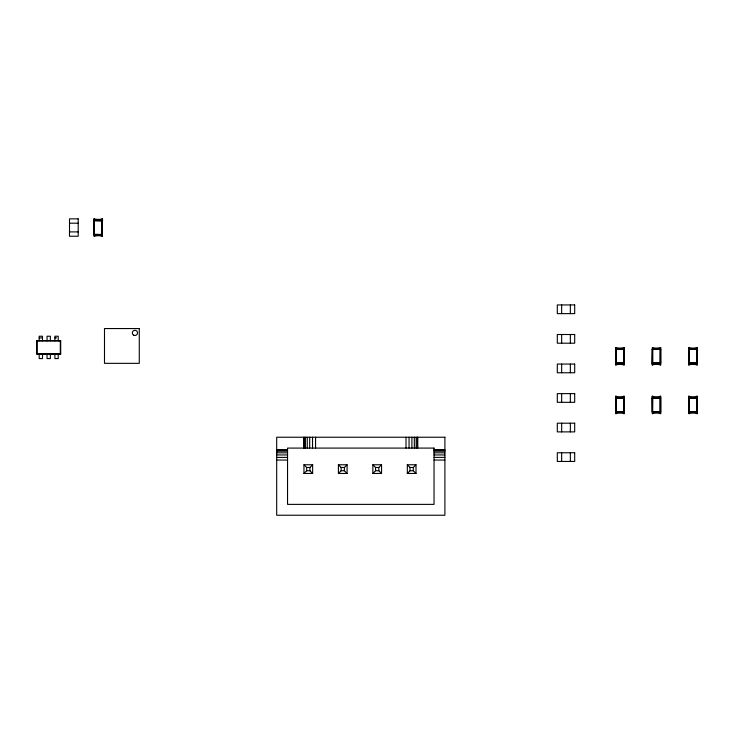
<?xml version="1.0" encoding="UTF-8"?>
<svg xmlns="http://www.w3.org/2000/svg" width="734" height="734" viewBox="0 0 734 734"><rect width="100%" height="100%" fill="white"/><g stroke="black" fill="none" stroke-linecap="round" stroke-linejoin="round"><path stroke-width="1.1" d="M102.026 220.255L102.072 234.834L94.2 234.788L94.2 220.319L94.365 234.843L93.934 234.329L102.384 234.596L101.934 234.697L101.934 220.402L102.384 220.503L93.952 220.769C94.732 219.016 102.43 219.429 102.2 220.769M616.175 349.32L615.652 349.457L624.157 349.457L623.79 348.953L616.083 348.944M623.652 363.394L623.79 348.953L623.652 363.523L624.102 363.284L615.67 363.018C616.432 364.77 624.194 364.358 623.909 363.018M616.037 398.149C632.662 398.938 618.34 396.562 615.652 398.149L624.102 397.892L623.652 397.782L623.909 412.169L624.175 411.719L615.725 411.976L616.175 412.233L616.175 397.644L615.909 398.149M652.599 348.944L652.517 348.971C668.903 349.76 655.884 347.953 652.563 349.457L652.691 363.394L652.242 363.284L660.673 363.018L660.169 363.541L652.563 363.523L652.691 348.953L652.168 349.457L660.673 349.457L660.352 348.971M660.435 363.018L660.169 363.477L660.306 348.953L660.352 363.513M652.434 398.149L652.691 397.7L652.691 412.086L652.242 411.976L660.673 411.719L660.169 412.233L660.169 397.644L660.628 397.892L652.187 398.012L660.352 397.663M660.352 412.205L660.306 397.644L660.435 398.149M689.217 363.477L689.217 348.934L696.694 348.934L697.217 349.457L688.758 349.201L689.217 349.09L689.217 363.394L688.758 363.284L697.199 363.018C696.245 364.706 689.015 364.394 688.951 363.018M696.694 363.541L696.786 348.944L696.694 363.523L696.951 363.018M689.217 397.626L689.217 412.086L688.758 411.976L697.199 411.719L696.951 412.169L688.951 412.169L689.217 397.626L697.144 397.892L688.712 398.149L689.125 397.635L688.951 398.149M696.694 397.7L696.694 412.224L696.823 397.644L696.951 398.149M616.037 349.457L623.652 349.32M94.2 220.769L94.365 220.255M616.083 412.233L623.909 411.719M660.169 397.7L652.563 397.644L652.434 412.169L660.435 411.719M101.934 234.467L94.457 234.467M36.7 354.027L60.702 354.027L60.702 340.787L36.7 340.787L36.7 354.027L60.702 354.027M36.7 340.787L60.702 340.787M303.959 473.458L306.674 470.742L306.674 467.485L303.959 464.769L312.638 464.769L312.638 473.458L303.959 473.458L303.959 464.769M306.674 467.485L309.922 467.485L312.638 464.769M338.411 473.458L341.127 470.742L344.384 470.742L347.09 473.458L347.09 464.769L338.411 464.769L338.411 473.458L347.09 473.458M338.411 464.769L341.127 467.485L344.384 467.485L347.09 464.769M372.863 473.458L375.579 470.742L378.836 470.742L381.552 473.458L372.863 473.458L372.863 464.769L381.552 464.769L381.552 473.458M378.836 470.742L378.836 467.485L381.552 464.769M407.324 473.458L410.031 470.742L410.031 467.485L407.324 464.769L416.004 464.769L416.004 473.458L407.324 473.458L407.324 464.769M410.031 467.485L413.288 467.485L416.004 464.769M615.909 363.018C616.422 364.697 633.717 362.174 616.037 363.018M652.691 349.32L660.169 349.32M623.652 397.782L623.909 398.149M616.175 411.847L623.652 412.086M623.652 411.847L616.037 411.719M689.217 349.32L696.694 349.32M660.169 411.847L652.691 411.847M696.694 411.847L689.217 411.847M652.691 363.394L652.434 363.018M696.694 349.008L689.217 349.008M652.599 412.233L660.169 412.086M689.217 412.169L696.694 412.169M623.744 412.233L623.744 397.635L616.037 397.644L623.79 397.644M94.457 220.246L101.934 220.246M69.501 223.2L78.199 223.2M69.501 231.898L78.199 231.898M94.319 234.834L101.934 234.788M94.2 236.247L93.851 218.851C97.062 219.594 99.329 219.594 102.54 218.851L102.2 236.247M39.186 337.888L42.499 337.888M54.912 337.888L56.564 337.888M615.909 347.457C618.946 348.503 621.175 348.109 624.258 347.54L624.258 364.936C621.047 364.192 618.78 364.192 615.569 364.936L615.909 347.54L615.909 365.018M652.434 347.457C655.471 348.503 657.701 348.109 660.784 347.54L660.784 364.936C657.563 364.192 655.297 364.192 652.086 364.936L652.434 347.54L652.434 365.018M688.951 347.457C691.988 348.503 694.217 348.109 697.3 347.54L697.3 364.936C694.08 364.192 691.823 364.192 688.602 364.936L688.951 347.54L688.951 365.018M623.79 348.953L616.037 348.953L616.037 363.523L623.79 363.523M652.599 363.532L660.169 363.394M615.909 413.627L615.569 396.241C618.78 396.975 621.047 396.975 624.258 396.241L624.258 413.627C621.166 413.04 618.955 412.692 615.909 413.719L615.909 396.149M652.434 413.627L652.086 396.241C655.297 396.975 657.563 396.975 660.784 396.241L660.784 413.627C657.682 413.04 655.471 412.692 652.434 413.719L652.434 396.149M688.951 413.627L688.602 396.241C691.823 396.975 694.08 396.975 697.3 396.241L697.3 413.627C694.208 413.04 691.988 412.692 688.951 413.719L688.951 396.149M276.69 449.823L287.544 449.823M434.042 449.823L444.896 449.823M276.69 450.171L287.544 450.171M434.042 450.171L444.896 450.171M276.69 451.199L287.544 451.199M434.042 451.199L444.896 451.199M276.69 452.823L287.544 452.823M434.042 452.823L444.896 452.823M276.69 454.942L287.544 454.942M434.042 454.942L444.896 454.942M276.69 457.401L287.544 457.401M434.042 457.401L444.896 457.401M276.69 460.053L287.544 460.053M434.042 460.053L444.896 460.053M372.863 464.769L375.579 467.485L378.836 467.485M306.674 470.742L309.922 470.742L312.638 473.458M410.031 470.742L413.288 470.742L416.004 473.458M689.125 363.532L696.694 363.394M696.786 397.635L689.217 397.782M697.144 349.201L697.144 363.284M697.144 397.892L697.144 411.976M696.951 347.457L696.951 365.018M696.951 396.149L696.951 413.719M688.758 349.201L688.758 363.284M688.758 397.892L688.758 411.976M660.628 349.201L660.628 363.284M660.628 397.892L660.628 411.976M660.435 347.457L660.435 365.018M660.435 396.149L660.435 413.719M652.242 349.201L652.242 363.284M652.242 397.892L652.242 411.976M624.019 349.09L624.019 363.394M624.019 397.782L624.019 412.086M623.909 347.457L623.909 365.018M623.909 396.149L623.909 413.719M615.808 349.09L615.808 363.394M615.808 397.782L615.808 412.086M615.725 349.201L615.725 363.284M615.725 397.892L615.725 411.976M570.346 304.94L570.346 313.629M570.346 334.502L570.346 343.2M570.346 364.064L570.346 372.762M570.346 393.626L570.346 402.324M570.346 423.197L570.346 431.886M570.346 452.759L570.346 461.457M561.657 304.94L561.657 313.629M561.657 334.502L561.657 343.2M561.657 364.064L561.657 372.762M561.657 393.626L561.657 402.324M561.657 423.197L561.657 431.886M561.657 452.759L561.657 461.457M417.765 437.235L417.765 448.089M417.362 437.235L417.362 448.089M416.187 437.235L416.187 448.089M414.325 437.235L414.325 448.089M413.288 467.485L413.288 470.742M411.893 437.235L411.893 448.089M409.058 437.235L409.058 448.089M406.012 437.235L406.012 448.089M375.579 467.485L375.579 470.742M344.384 467.485L344.384 470.742M341.127 467.485L341.127 470.742M315.574 437.235L315.574 448.089M312.528 437.235L312.528 448.089M309.922 467.485L309.922 470.742M309.693 437.235L309.693 448.089M307.262 437.235L307.262 448.089M305.399 437.235L305.399 448.089M304.225 437.235L304.225 448.089M303.821 437.235L303.821 448.089M102.301 220.402L102.301 234.697M102.2 218.769L102.2 236.33C99.273 235.458 97.117 235.458 94.2 236.33L94.2 218.769M94.09 220.402L94.09 234.697M60.307 341.182L60.307 353.632M58.225 340.787L58.225 336.227L54.912 336.227L54.912 340.787M58.225 354.027L58.225 358.577L54.912 358.577L54.912 354.027M50.362 340.787L50.362 336.227L47.049 336.227L47.049 340.787M50.362 354.027L50.362 358.577L47.049 358.577L47.049 354.027M42.499 340.787L42.499 336.227L39.186 336.227L39.186 340.787M42.499 354.027L42.499 358.577L39.186 358.577L39.186 354.027M37.095 341.182L37.095 353.632M94.457 220.503L102.072 220.769L94.457 220.503M660.306 363.018L652.563 363.018L660.306 363.018M652.691 397.892L660.306 398.149L652.691 397.892M696.823 363.018L689.079 363.018L696.823 363.018M689.217 397.892L696.823 398.149L689.217 397.892M78.199 218.851L69.501 218.851L69.501 236.247L78.199 236.247L78.199 218.851M574.694 304.94L557.308 304.94L557.308 313.629L574.694 313.629L574.694 304.94M139.276 328.557L104.494 328.557L104.494 363.339L139.276 363.339L139.276 328.557M574.694 334.502L557.308 334.502L557.308 343.2L574.694 343.2L574.694 334.502M574.694 364.064L557.308 364.064L557.308 372.762L574.694 372.762L574.694 364.064M574.694 393.626L557.308 393.626L557.308 402.324L574.694 402.324L574.694 393.626M574.694 423.197L557.308 423.197L557.308 431.886L574.694 431.886L574.694 423.197M444.896 437.235L276.69 437.235L276.69 515.231L444.896 515.231L444.896 437.235M434.042 448.089L287.544 448.089L287.544 504.377L434.042 504.377L434.042 448.089M574.694 452.759L557.308 452.759L557.308 461.457L574.694 461.457L574.694 452.759M133.625 335.163A2.606 2.606 0 0 0 137.533 332.906A2.606 2.606 0 0 0 133.625 330.639A2.606 2.606 0 0 0 133.625 335.163"/></g></svg>
